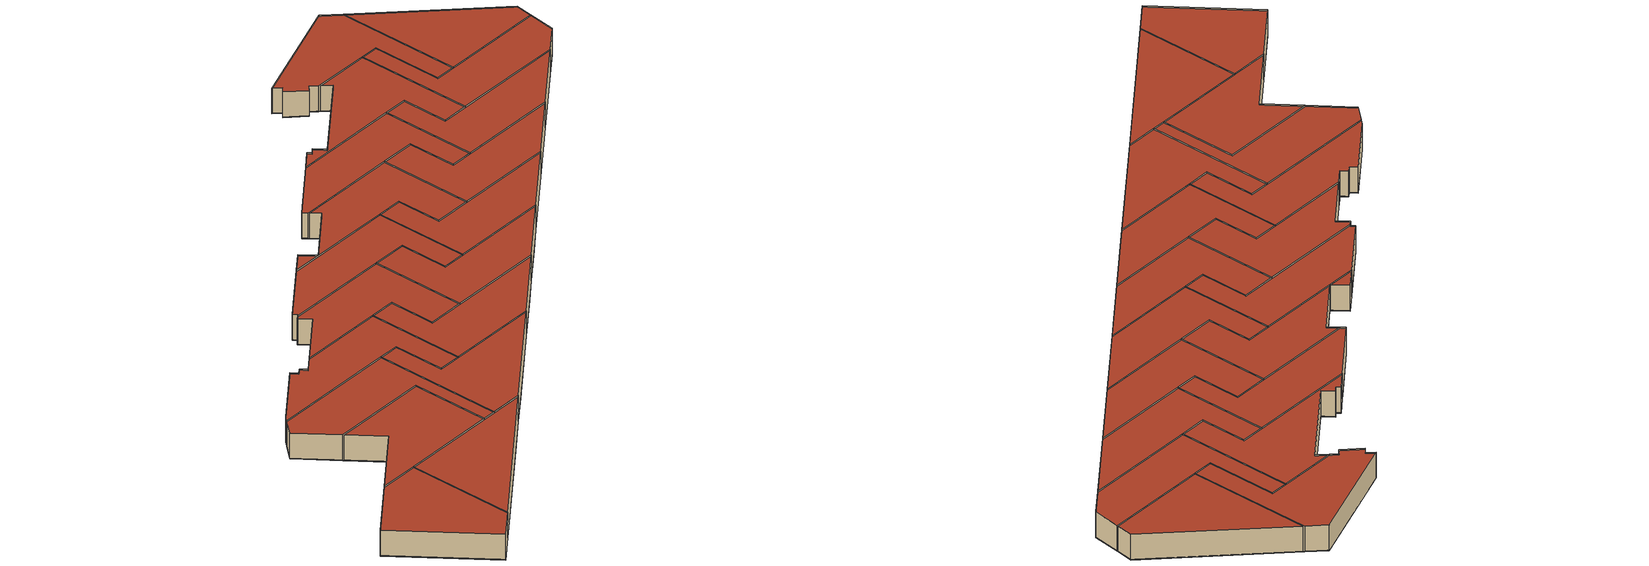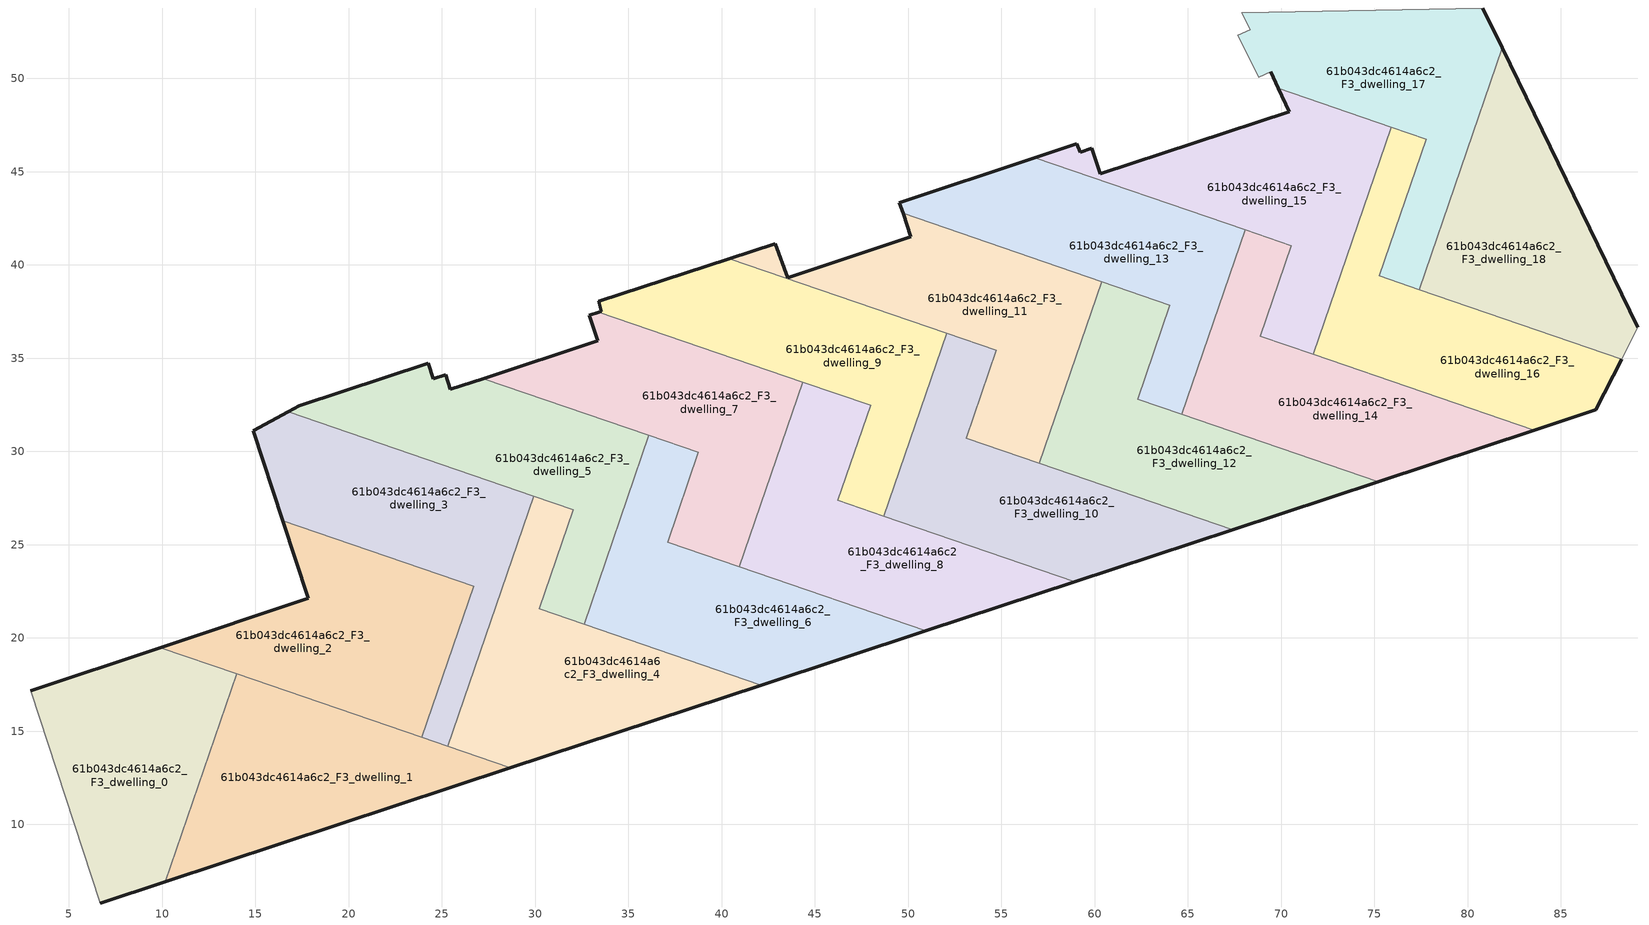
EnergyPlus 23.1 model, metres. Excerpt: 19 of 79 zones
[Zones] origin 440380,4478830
61b043dc4614a6c2_F3_dwelling_0
 floor to 61b043dc4614a6c2_F2_dwelling_0 (EU_floor_Construction): 10.18,6.94 12.1,12.54 9.82,19.46 2.96,17.17 6.68,5.79 z9
 floor to 61b043dc4614a6c2_F2_dwelling_1 (EU_floor_Construction): 13.18,15.7 14,18.08 9.91,19.49 9.82,19.46 11.27,15.06 z9
 floor to 61b043dc4614a6c2_F2_dwelling_2 (EU_floor_Construction): 12.1,12.54 13.18,15.7 11.27,15.06 z9
 wall outside (EU_wall_Construction): 10.17,6.94 6.68,5.79 / 2.96,17.17 9.91,19.49 z9:12
 wall to 61b043dc4614a6c2_F3_dwelling_1 (EU_wall_Construction): 14,18.08 10.17,6.94 z9:12
 wall adiabatic (EU_wall_Construction): 6.68,5.79 2.96,17.17 z9:12
 wall to 61b043dc4614a6c2_F3_dwelling_2 (EU_wall_Construction): 9.91,19.49 14,18.08 z9:12
 roof outside (EU_roof_Construction): 14,18.08 10.17,6.94 6.68,5.79 2.96,17.17 9.91,19.49 z12
61b043dc4614a6c2_F3_dwelling_1
 floor to 61b043dc4614a6c2_F2_dwelling_2 (EU_floor_Construction): 24.76,11.75 23.78,14.72 17.14,17 13.18,15.7 12.1,12.54 13.58,8.06 z9
 floor to 61b043dc4614a6c2_F2_dwelling_0 (EU_floor_Construction): 13.58,8.06 12.1,12.54 10.18,6.94 z9
 floor to 61b043dc4614a6c2_F2_dwelling_1 (EU_floor_Construction): 17.14,17 14,18.08 13.18,15.7 z9
 floor to 61b043dc4614a6c2_F2_dwelling_4 (EU_floor_Construction): 28.68,13.04 23.78,14.72 24.76,11.75 z9
 wall outside (EU_wall_Construction): 28.68,13.04 10.17,6.94 z9:12
 wall to 61b043dc4614a6c2_F3_dwelling_4 (EU_wall_Construction): 25.32,14.19 28.68,13.04 z9:12
 wall to 61b043dc4614a6c2_F3_dwelling_3 (EU_wall_Construction): 23.92,14.67 25.32,14.19 z9:12
 wall to 61b043dc4614a6c2_F3_dwelling_2 (EU_wall_Construction): 14,18.08 23.92,14.67 z9:12
 roof outside (EU_roof_Construction): 28.68,13.04 10.17,6.94 14,18.08 z12
61b043dc4614a6c2_F3_dwelling_10
 floor to 61b043dc4614a6c2_F2_dwelling_12 (EU_floor_Construction): 63.23,24.43 62.19,27.59 53.11,30.71 53.89,32.97 52.3,32.44 54.96,24.38 58.93,23.01 z9
 floor to 61b043dc4614a6c2_F2_dwelling_10 (EU_floor_Construction): 54.96,24.38 52.5,31.84 50.28,31.11 48.7,26.53 z9
 floor to 61b043dc4614a6c2_F2_dwelling_14 (EU_floor_Construction): 67.4,25.8 62.19,27.59 63.23,24.43 z9
 floor to 61b043dc4614a6c2_F2_dwelling_11 (EU_floor_Construction): 53.89,32.97 54.73,35.41 52.07,36.33 51.53,34.78 52.3,32.44 z9
 floor to 61b043dc4614a6c2_F2_dwelling_9 (EU_floor_Construction): 52.5,31.84 51.53,34.78 50.28,31.11 z9
 wall outside (EU_wall_Construction): 67.4,25.8 58.93,23.01 z9:12
 wall to 61b043dc4614a6c2_F3_dwelling_9 (EU_wall_Construction): 48.7,26.53 52.07,36.33 z9:12
 wall to 61b043dc4614a6c2_F3_dwelling_11 (EU_wall_Construction): 52.07,36.33 54.73,35.41 53.11,30.71 57.04,29.36 z9:12
 wall to 61b043dc4614a6c2_F3_dwelling_8 (EU_wall_Construction): 58.93,23.01 48.7,26.53 z9:12
 wall to 61b043dc4614a6c2_F3_dwelling_12 (EU_wall_Construction): 57.04,29.36 67.4,25.8 z9:12
 roof outside (EU_roof_Construction): 67.4,25.8 58.93,23.01 48.7,26.53 52.07,36.33 54.73,35.41 53.11,30.71 z12
61b043dc4614a6c2_F3_dwelling_11
 floor to 61b043dc4614a6c2_F2_dwelling_11 (EU_floor_Construction): 58.83,34.6 59.37,36.15 58.14,39.88 49.73,42.77 50.14,41.51 49.4,41.26 50.89,36.73 54.73,35.41 53.89,32.97 z9
 floor to 61b043dc4614a6c2_F2_dwelling_13 (EU_floor_Construction): 59.37,36.15 60.38,39.11 58.14,39.88 z9
 floor to 61b043dc4614a6c2_F2_dwelling_12 (EU_floor_Construction): 57.04,29.36 58.83,34.6 53.89,32.97 53.11,30.71 z9
 floor to 61b043dc4614a6c2_F2_dwelling_9 (EU_floor_Construction): 50.89,36.73 49.4,41.26 43.54,39.31 42.89,41.14 40.86,40.48 40.98,40.14 z9
 floor to 61b043dc4614a6c2_F2_dwelling_7 (EU_floor_Construction): 40.98,40.14 40.86,40.48 40.41,40.33 z9
 wall outside (EU_wall_Construction): 40.41,40.33 42.89,41.14 43.54,39.31 50.14,41.51 49.73,42.77 z9:12
 wall to 61b043dc4614a6c2_F3_dwelling_12 (EU_wall_Construction): 60.38,39.11 57.04,29.36 z9:12
 wall to 61b043dc4614a6c2_F3_dwelling_13 (EU_wall_Construction): 49.73,42.77 60.38,39.11 z9:12
 wall to 61b043dc4614a6c2_F3_dwelling_9 (EU_wall_Construction): 52.07,36.33 40.41,40.33 z9:12
 roof outside (EU_roof_Construction): 60.38,39.11 57.04,29.36 53.11,30.71 54.73,35.41 40.41,40.33 42.89,41.14 43.54,39.31 50.14,41.51 49.73,42.77 z12
61b043dc4614a6c2_F3_dwelling_12
 floor to 61b043dc4614a6c2_F2_dwelling_14 (EU_floor_Construction): 71.03,27 69.99,30.17 62.31,32.81 63.26,35.58 59.92,34.48 62.19,27.59 67.4,25.8 z9
 floor to 61b043dc4614a6c2_F2_dwelling_16 (EU_floor_Construction): 75.21,28.38 69.99,30.17 71.03,27 z9
 floor to 61b043dc4614a6c2_F2_dwelling_13 (EU_floor_Construction): 63.26,35.58 64.04,37.85 60.38,39.11 59.37,36.15 59.92,34.48 z9
 floor adiabatic (EU_floor_Construction): 62.19,27.59 59.37,36.15 57.04,29.36 z9
 wall outside (EU_wall_Construction): 75.21,28.38 67.4,25.8 z9:12
 wall to 61b043dc4614a6c2_F3_dwelling_13 (EU_wall_Construction): 60.38,39.11 64.04,37.85 62.31,32.81 64.69,31.99 z9:12
 wall to 61b043dc4614a6c2_F3_dwelling_14 (EU_wall_Construction): 64.69,31.99 75.21,28.38 z9:12
 roof outside (EU_roof_Construction): 75.21,28.38 67.4,25.8 57.04,29.36 60.38,39.11 64.04,37.85 62.31,32.81 z12
61b043dc4614a6c2_F3_dwelling_13
 floor to 61b043dc4614a6c2_F2_dwelling_13 (EU_floor_Construction): 66.26,36.56 67.08,38.98 65.88,42.63 56.79,45.75 56.26,45.58 58.14,39.88 64.04,37.85 63.26,35.58 z9
 floor to 61b043dc4614a6c2_F2_dwelling_11 (EU_floor_Construction): 58.14,39.88 56.26,45.58 49.54,43.34 49.73,42.77 z9
 floor adiabatic (EU_floor_Construction): 67.08,38.98 68.08,41.88 65.88,42.63 z9
 floor to 61b043dc4614a6c2_F2_dwelling_14 (EU_floor_Construction): 64.69,31.99 66.26,36.56 63.26,35.58 62.31,32.81 z9
 wall outside (EU_wall_Construction): 49.73,42.77 49.54,43.34 56.79,45.75 z9:12
 wall to 61b043dc4614a6c2_F3_dwelling_14 (EU_wall_Construction): 68.08,41.88 64.69,31.99 z9:12
 wall to 61b043dc4614a6c2_F3_dwelling_15 (EU_wall_Construction): 56.79,45.75 68.08,41.88 z9:12
 roof outside (EU_roof_Construction): 68.08,41.88 64.69,31.99 62.31,32.81 64.04,37.85 49.73,42.77 49.54,43.34 56.79,45.75 z12
61b043dc4614a6c2_F3_dwelling_14
 floor to 61b043dc4614a6c2_F2_dwelling_16 (EU_floor_Construction): 78.52,29.47 77.25,33.32 68.89,36.19 69.55,38.12 67.58,37.47 69.99,30.17 75.21,28.38 z9
 floor to 61b043dc4614a6c2_F2_dwelling_14 (EU_floor_Construction): 69.99,30.17 67.72,37.05 66.26,36.56 64.69,31.99 z9
 floor to 61b043dc4614a6c2_F2_dwelling_19 (EU_floor_Construction): 83.58,31.14 77.25,33.32 78.52,29.47 z9
 floor to 61b043dc4614a6c2_F2_dwelling_13 (EU_floor_Construction): 67.72,37.05 67.08,38.98 66.26,36.56 z9
 floor to 61b043dc4614a6c2_F2_dwelling_15 (EU_floor_Construction): 69.55,38.12 70.55,41.03 68.08,41.88 67.08,38.98 67.58,37.47 z9
 wall outside (EU_wall_Construction): 83.58,31.14 75.21,28.38 z9:12
 wall to 61b043dc4614a6c2_F3_dwelling_15 (EU_wall_Construction): 68.08,41.88 70.55,41.03 68.89,36.19 71.73,35.21 z9:12
 wall to 61b043dc4614a6c2_F3_dwelling_16 (EU_wall_Construction): 71.73,35.21 83.58,31.14 z9:12
 roof outside (EU_roof_Construction): 83.58,31.14 75.21,28.38 64.69,31.99 68.08,41.88 70.55,41.03 68.89,36.19 z12
61b043dc4614a6c2_F3_dwelling_15
 floor to 61b043dc4614a6c2_F2_dwelling_15 (EU_floor_Construction): 73.13,39.3 74.22,42.49 72.18,48.67 69.85,49.47 70.44,48.22 64.66,46.32 65.88,42.63 70.55,41.03 69.55,38.12 z9
 floor to 61b043dc4614a6c2_F2_dwelling_13 (EU_floor_Construction): 65.88,42.63 64.66,46.32 60.31,44.89 59.86,46.26 59.22,46.03 59.04,46.5 56.79,45.75 z9
 floor to 61b043dc4614a6c2_F2_dwelling_17 (EU_floor_Construction): 74.22,42.49 75.91,47.39 72.18,48.67 z9
 floor to 61b043dc4614a6c2_F2_dwelling_16 (EU_floor_Construction): 71.73,35.21 73.13,39.3 69.55,38.12 68.89,36.19 z9
 wall outside (EU_wall_Construction): 56.79,45.75 59.04,46.5 59.22,46.03 59.86,46.26 60.31,44.89 70.44,48.22 69.85,49.47 z9:12
 wall to 61b043dc4614a6c2_F3_dwelling_16 (EU_wall_Construction): 75.91,47.39 71.73,35.21 z9:12
 wall to 61b043dc4614a6c2_F3_dwelling_17 (EU_wall_Construction): 69.85,49.47 75.91,47.39 z9:12
 roof outside (EU_roof_Construction): 75.91,47.39 71.73,35.21 68.89,36.19 70.55,41.03 56.79,45.75 59.04,46.5 59.22,46.03 59.86,46.26 60.31,44.89 70.44,48.22 69.85,49.47 z12
61b043dc4614a6c2_F3_dwelling_16
 floor to 61b043dc4614a6c2_F2_dwelling_19 (EU_floor_Construction): 86.88,32.22 88.26,34.95 79.68,37.89 76.12,36.72 77.25,33.32 83.58,31.14 z9
 floor to 61b043dc4614a6c2_F2_dwelling_17 (EU_floor_Construction): 75.95,41.41 77.78,46.75 75.91,47.39 74.22,42.49 74.71,41 z9
 floor to 61b043dc4614a6c2_F2_dwelling_18 (EU_floor_Construction): 79.68,37.89 75.26,39.41 75.95,41.41 74.71,41 76.12,36.72 z9
 floor to 61b043dc4614a6c2_F2_dwelling_16 (EU_floor_Construction): 77.25,33.32 75.06,39.93 73.13,39.3 71.73,35.21 z9
 floor to 61b043dc4614a6c2_F2_dwelling_15 (EU_floor_Construction): 75.06,39.93 74.22,42.49 73.13,39.3 z9
 wall outside (EU_wall_Construction): 88.26,34.95 86.88,32.22 83.58,31.14 z9:12
 wall to 61b043dc4614a6c2_F3_dwelling_17 (EU_wall_Construction): 75.91,47.39 77.78,46.75 75.26,39.41 77.4,38.67 z9:12
 wall to 61b043dc4614a6c2_F3_dwelling_18 (EU_wall_Construction): 77.4,38.67 88.26,34.95 z9:12
 roof outside (EU_roof_Construction): 77.78,46.75 75.26,39.41 88.26,34.95 86.88,32.22 83.58,31.14 71.73,35.21 75.91,47.39 z12
61b043dc4614a6c2_F3_dwelling_17
 floor to 61b043dc4614a6c2_F2_dwelling_17 (EU_floor_Construction): 78.65,42.3 80.26,47 78.05,53.72 70.57,53.58 72.18,48.67 77.78,46.75 75.95,41.41 z9
 floor to 61b043dc4614a6c2_F2_dwelling_18 (EU_floor_Construction): 77.4,38.67 78.65,42.3 75.95,41.41 75.26,39.41 z9; 80.26,47 81.86,51.64 80.82,53.78 78.05,53.72 z9
 floor to 61b043dc4614a6c2_F2_dwelling_15 (EU_floor_Construction): 72.18,48.67 70.57,53.58 67.9,53.53 68.34,52.61 67.69,52.31 68.81,50.06 69.44,50.37 69.85,49.47 z9
 wall outside (EU_wall_Construction): 69.85,49.47 69.44,50.37 / 80.82,53.78 81.86,51.64 z9:12
 wall adiabatic (EU_wall_Construction): 69.44,50.37 68.81,50.06 67.69,52.31 68.34,52.61 67.9,53.53 80.82,53.78 z9:12
 wall to 61b043dc4614a6c2_F3_dwelling_18 (EU_wall_Construction): 81.86,51.64 77.4,38.67 z9:12
 roof outside (EU_roof_Construction): 80.82,53.78 81.86,51.64 77.4,38.67 75.26,39.41 77.78,46.75 69.85,49.47 69.44,50.37 68.81,50.06 67.69,52.31 68.34,52.61 67.9,53.53 z12
61b043dc4614a6c2_F3_dwelling_18
 floor to 61b043dc4614a6c2_F2_dwelling_18 (EU_floor_Construction): 87.31,40.41 81.86,51.64 80.26,47 81.51,43.24 78.65,42.3 77.4,38.67 79.68,37.89 z9
 floor to 61b043dc4614a6c2_F2_dwelling_19 (EU_floor_Construction): 88.26,34.95 89.13,36.67 87.31,40.41 79.68,37.89 z9
 floor to 61b043dc4614a6c2_F2_dwelling_17 (EU_floor_Construction): 81.51,43.24 80.26,47 78.65,42.3 z9
 wall outside (EU_wall_Construction): 81.86,51.64 89.13,36.67 z9:12
 wall adiabatic (EU_wall_Construction): 89.13,36.67 88.26,34.95 z9:12
 roof outside (EU_roof_Construction): 81.86,51.64 89.13,36.67 88.26,34.95 77.4,38.67 z12
61b043dc4614a6c2_F3_dwelling_2
 floor to 61b043dc4614a6c2_F2_dwelling_1 (EU_floor_Construction): 22.45,18.75 20.41,24.94 16.49,26.28 17.85,22.13 9.91,19.49 17.14,17 z9
 floor to 61b043dc4614a6c2_F2_dwelling_4 (EU_floor_Construction): 23.92,14.67 26.71,22.78 25.1,23.33 21.35,22.09 23.78,14.72 z9
 floor to 61b043dc4614a6c2_F2_dwelling_3 (EU_floor_Construction): 25.1,23.33 20.41,24.94 21.35,22.09 z9
 floor to 61b043dc4614a6c2_F2_dwelling_2 (EU_floor_Construction): 23.78,14.72 22.45,18.75 17.14,17 z9
 wall outside (EU_wall_Construction): 9.91,19.49 17.85,22.13 16.49,26.28 z9:12
 wall to 61b043dc4614a6c2_F3_dwelling_3 (EU_wall_Construction): 16.49,26.28 26.71,22.78 23.92,14.67 z9:12
 roof outside (EU_roof_Construction): 26.71,22.78 23.92,14.67 9.91,19.49 17.85,22.13 16.49,26.28 z12
61b043dc4614a6c2_F3_dwelling_3
 floor to 61b043dc4614a6c2_F2_dwelling_3 (EU_floor_Construction): 28.88,24.57 28.9,24.64 27.67,28.38 18.2,31.63 20.41,24.94 25.1,23.33 z9
 floor to 61b043dc4614a6c2_F2_dwelling_1 (EU_floor_Construction): 20.41,24.94 18.2,31.63 16.76,32.13 14.9,31.11 16.49,26.28 z9
 floor to 61b043dc4614a6c2_F2_dwelling_4 (EU_floor_Construction): 25.32,14.19 28.88,24.57 25.1,23.33 26.71,22.78 23.92,14.67 z9
 floor to 61b043dc4614a6c2_F2_dwelling_5 (EU_floor_Construction): 28.9,24.64 29.92,27.6 27.67,28.38 z9
 wall outside (EU_wall_Construction): 16.49,26.28 14.9,31.11 16.76,32.13 z9:12
 wall to 61b043dc4614a6c2_F3_dwelling_4 (EU_wall_Construction): 29.92,27.6 25.32,14.19 z9:12
 wall to 61b043dc4614a6c2_F3_dwelling_5 (EU_wall_Construction): 16.76,32.13 29.92,27.6 z9:12
 roof outside (EU_roof_Construction): 29.92,27.6 25.32,14.19 23.92,14.67 26.71,22.78 16.49,26.28 14.9,31.11 16.76,32.13 z12
61b043dc4614a6c2_F3_dwelling_4
 floor to 61b043dc4614a6c2_F2_dwelling_4 (EU_floor_Construction): 32.33,14.24 28.92,24.59 28.88,24.57 25.32,14.19 28.68,13.04 z9
 floor to 61b043dc4614a6c2_F2_dwelling_6 (EU_floor_Construction): 40.42,16.91 39.99,18.21 30.22,21.57 31.28,24.64 29.14,23.93 32.33,14.24 z9
 floor to 61b043dc4614a6c2_F2_dwelling_5 (EU_floor_Construction): 31.28,24.64 32.05,26.87 29.92,27.6 28.9,24.64 29.14,23.93 z9
 floor to 61b043dc4614a6c2_F2_dwelling_8 (EU_floor_Construction): 42.14,17.47 39.99,18.21 40.42,16.91 z9
 wall outside (EU_wall_Construction): 42.14,17.47 28.68,13.04 z9:12
 wall to 61b043dc4614a6c2_F3_dwelling_5 (EU_wall_Construction): 29.92,27.6 32.05,26.87 30.22,21.57 32.63,20.74 z9:12
 wall to 61b043dc4614a6c2_F3_dwelling_6 (EU_wall_Construction): 32.63,20.74 42.14,17.47 z9:12
 roof outside (EU_roof_Construction): 32.05,26.87 30.22,21.57 42.14,17.47 28.68,13.04 25.32,14.19 29.92,27.6 z12
61b043dc4614a6c2_F3_dwelling_5
 floor to 61b043dc4614a6c2_F2_dwelling_5 (EU_floor_Construction): 34.31,25.64 35.96,30.44 35.78,30.96 27.22,33.9 25.98,33.5 27.67,28.38 32.05,26.87 31.28,24.64 z9
 floor to 61b043dc4614a6c2_F2_dwelling_3 (EU_floor_Construction): 27.67,28.38 25.98,33.5 25.46,33.32 25.21,34.11 24.55,33.91 24.28,34.72 17.88,32.62 18.2,31.63 z9
 floor to 61b043dc4614a6c2_F2_dwelling_7 (EU_floor_Construction): 35.96,30.44 36.1,30.85 35.78,30.96 z9
 floor to 61b043dc4614a6c2_F2_dwelling_6 (EU_floor_Construction): 32.63,20.74 34.31,25.64 31.28,24.64 30.22,21.57 z9
 floor to 61b043dc4614a6c2_F2_dwelling_1 (EU_floor_Construction): 18.2,31.63 17.88,32.62 17.36,32.46 16.76,32.13 z9
 wall outside (EU_wall_Construction): 16.76,32.13 17.36,32.46 24.28,34.72 24.55,33.91 25.21,34.11 25.46,33.32 27.22,33.91 z9:12
 wall to 61b043dc4614a6c2_F3_dwelling_6 (EU_wall_Construction): 36.1,30.85 32.63,20.74 z9:12
 wall to 61b043dc4614a6c2_F3_dwelling_7 (EU_wall_Construction): 27.22,33.91 36.1,30.85 z9:12
 roof outside (EU_roof_Construction): 36.1,30.85 32.63,20.74 30.22,21.57 32.05,26.87 16.76,32.13 17.36,32.46 24.28,34.72 24.55,33.91 25.21,34.11 25.46,33.32 27.22,33.91 z12
61b043dc4614a6c2_F3_dwelling_6
 floor to 61b043dc4614a6c2_F2_dwelling_6 (EU_floor_Construction): 39.99,18.21 37.78,24.91 37.1,25.14 37.41,26.03 37.22,26.6 34.31,25.64 32.63,20.74 z9
 floor to 61b043dc4614a6c2_F2_dwelling_8 (EU_floor_Construction): 47.83,19.35 47.05,21.72 37.78,24.91 39.99,18.21 42.14,17.47 z9; 37.41,26.03 38.03,27.84 36.93,27.48 z9
 floor to 61b043dc4614a6c2_F2_dwelling_5 (EU_floor_Construction): 37.22,26.6 35.96,30.44 34.31,25.64 z9
 floor to 61b043dc4614a6c2_F2_dwelling_10 (EU_floor_Construction): 50.95,20.38 47.05,21.72 47.83,19.35 z9
 floor to 61b043dc4614a6c2_F2_dwelling_7 (EU_floor_Construction): 38.03,27.84 38.75,29.94 36.1,30.85 35.96,30.44 36.93,27.48 z9
 wall outside (EU_wall_Construction): 50.95,20.38 42.14,17.47 z9:12
 wall to 61b043dc4614a6c2_F3_dwelling_7 (EU_wall_Construction): 36.1,30.85 38.75,29.94 37.1,25.14 40.96,23.81 z9:12
 wall to 61b043dc4614a6c2_F3_dwelling_8 (EU_wall_Construction): 40.96,23.81 50.95,20.38 z9:12
 roof outside (EU_roof_Construction): 50.95,20.38 42.14,17.47 32.63,20.74 36.1,30.85 38.75,29.94 37.1,25.14 z12
61b043dc4614a6c2_F3_dwelling_7
 floor to 61b043dc4614a6c2_F2_dwelling_7 (EU_floor_Construction): 42.89,29.44 43.71,31.84 42.93,34.2 33.66,37.39 35.78,30.96 38.75,29.94 38.03,27.84 z9
 floor to 61b043dc4614a6c2_F2_dwelling_5 (EU_floor_Construction): 35.78,30.96 33.66,37.39 33.41,37.47 32.91,37.3 33.37,35.94 27.22,33.9 z9
 floor to 61b043dc4614a6c2_F2_dwelling_8 (EU_floor_Construction): 40.96,23.81 42.89,29.44 38.03,27.84 37.41,26.03 37.78,24.91 z9
 floor to 61b043dc4614a6c2_F2_dwelling_9 (EU_floor_Construction): 43.71,31.84 44.36,33.71 42.93,34.2 z9
 floor to 61b043dc4614a6c2_F2_dwelling_6 (EU_floor_Construction): 37.78,24.91 37.41,26.03 37.1,25.14 z9
 wall outside (EU_wall_Construction): 27.22,33.91 33.37,35.94 32.91,37.3 33.41,37.47 z9:12
 wall to 61b043dc4614a6c2_F3_dwelling_8 (EU_wall_Construction): 44.36,33.71 40.96,23.81 z9:12
 wall to 61b043dc4614a6c2_F3_dwelling_9 (EU_wall_Construction): 33.41,37.47 44.36,33.71 z9:12
 roof outside (EU_roof_Construction): 44.36,33.71 40.96,23.81 37.1,25.14 38.75,29.94 27.22,33.91 33.37,35.94 32.91,37.3 33.41,37.47 z12
61b043dc4614a6c2_F3_dwelling_8
 floor to 61b043dc4614a6c2_F2_dwelling_10 (EU_floor_Construction): 55.76,21.97 54.96,24.38 46.24,27.37 47.18,30.09 44.57,29.23 47.05,21.72 50.95,20.38 z9
 floor to 61b043dc4614a6c2_F2_dwelling_12 (EU_floor_Construction): 58.93,23.01 54.96,24.38 55.76,21.97 z9
 floor to 61b043dc4614a6c2_F2_dwelling_9 (EU_floor_Construction): 47.18,30.09 47.99,32.47 44.36,33.71 43.71,31.84 44.57,29.23 z9
 floor to 61b043dc4614a6c2_F2_dwelling_8 (EU_floor_Construction): 47.05,21.72 44.34,29.92 42.89,29.44 40.96,23.81 z9
 floor to 61b043dc4614a6c2_F2_dwelling_7 (EU_floor_Construction): 44.34,29.92 43.71,31.84 42.89,29.44 z9
 wall outside (EU_wall_Construction): 58.93,23.01 50.95,20.38 z9:12
 wall to 61b043dc4614a6c2_F3_dwelling_9 (EU_wall_Construction): 44.36,33.71 47.99,32.47 46.24,27.37 48.7,26.53 z9:12
 roof outside (EU_roof_Construction): 58.93,23.01 50.95,20.38 40.96,23.81 44.36,33.71 47.99,32.47 46.24,27.37 z12
61b043dc4614a6c2_F3_dwelling_9
 floor to 61b043dc4614a6c2_F2_dwelling_9 (EU_floor_Construction): 50.28,31.11 51.53,34.78 50.89,36.73 40.98,40.14 42.93,34.2 47.99,32.47 47.18,30.09 z9
 floor to 61b043dc4614a6c2_F2_dwelling_11 (EU_floor_Construction): 51.53,34.78 52.07,36.33 50.89,36.73 z9
 floor to 61b043dc4614a6c2_F2_dwelling_7 (EU_floor_Construction): 42.93,34.2 40.98,40.14 40.41,40.33 33.45,38.05 33.66,37.39 z9
 floor to 61b043dc4614a6c2_F2_dwelling_10 (EU_floor_Construction): 48.7,26.53 50.28,31.11 47.18,30.09 46.24,27.37 z9
 floor to 61b043dc4614a6c2_F2_dwelling_5 (EU_floor_Construction): 33.66,37.39 33.45,38.05 33.43,38.04 33.55,37.52 33.41,37.47 z9
 wall outside (EU_wall_Construction): 33.41,37.47 33.55,37.52 33.43,38.04 40.41,40.33 z9:12
 roof outside (EU_roof_Construction): 52.07,36.33 48.7,26.53 46.24,27.37 47.99,32.47 33.41,37.47 33.55,37.52 33.43,38.04 40.41,40.33 z12
[Building]
EU S2 Campaign: North Axis=0; Terrain=City; Solar Distribution=FullExterior
[Site:Location]
Madrid: Latitude=40.5; Longitude=-3.5; Time Zone=1; Elevation=609
[SizingPeriod:WeatherFileDays]
AnnualSizingPeriod: Begin Month=1; Begin Day of Month=1; End Month=12; End Day of Month=31; Day of Week for Start Day=Monday; Use Weather File Daylight Saving Period=No; Use Weather File Rain and Snow Indicators=No
[MATERIAL]
EU_InternalMass_Material: Roughness=MediumRough; Thickness=0.1; Conductivity=1; Density=1800; Specific Heat=900; Thermal Absorptance=0.9; Solar Absorptance=0.7; Visible Absorptance=0.7
[MATERIAL:NOMASS] Roughness=MediumRough; Thermal Absorptance=0.9; Solar Absorptance=0.7; Visible Absorptance=0.7
Name | Thermal Resistance
EU_wall_NoMass | 1.60022
EU_roof_NoMass | 1.57597
EU_floor_NoMass | 0.470652
[CONSTRUCTION]
EU_wall_Construction: EU_wall_NoMass
EU_roof_Construction: EU_roof_NoMass
EU_floor_Construction: EU_floor_NoMass
EU_InternalMass_Construction: EU_InternalMass_Material
[ZONE] Type=1; Multiplier=1; Ceiling Height=autocalculate; Floor Area=autocalculate; Part of Total Floor Area=Yes
Name | Volume
61b043dc4614a6c2_F3_dwelling_0; 61b043dc4614a6c2_F3_dwelling_4 | 274.267
61b043dc4614a6c2_F3_dwelling_1 | 274.221
61b043dc4614a6c2_F3_dwelling_10 | 274.251
61b043dc4614a6c2_F3_dwelling_11 | 274.241
61b043dc4614a6c2_F3_dwelling_12 | 274.232
61b043dc4614a6c2_F3_dwelling_13 | 274.268
61b043dc4614a6c2_F3_dwelling_14 | 274.243
61b043dc4614a6c2_F3_dwelling_15 | 274.257
61b043dc4614a6c2_F3_dwelling_16 | 274.23
61b043dc4614a6c2_F3_dwelling_17 | 274.254
61b043dc4614a6c2_F3_dwelling_18 | 274.238
61b043dc4614a6c2_F3_dwelling_2; 61b043dc4614a6c2_F3_dwelling_6 | 274.274
61b043dc4614a6c2_F3_dwelling_3 | 274.284
61b043dc4614a6c2_F3_dwelling_5 | 274.213
61b043dc4614a6c2_F3_dwelling_7 | 274.264
61b043dc4614a6c2_F3_dwelling_8 | 274.252
61b043dc4614a6c2_F3_dwelling_9 | 274.227
[INTERNALMASS] Construction=EU_InternalMass_Construction
Name | Zone or ZoneList | Surface Area
61b043dc4614a6c2_F3_dwelling_0_EU_InternalMass | 61b043dc4614a6c2_F3_dwelling_0 | 91.423
61b043dc4614a6c2_F3_dwelling_1_EU_InternalMass | 61b043dc4614a6c2_F3_dwelling_1 | 91.4099
61b043dc4614a6c2_F3_dwelling_2_EU_InternalMass | 61b043dc4614a6c2_F3_dwelling_2 | 91.4247
61b043dc4614a6c2_F3_dwelling_3_EU_InternalMass | 61b043dc4614a6c2_F3_dwelling_3 | 91.4275
61b043dc4614a6c2_F3_dwelling_4_EU_InternalMass | 61b043dc4614a6c2_F3_dwelling_4 | 91.4193
61b043dc4614a6c2_F3_dwelling_5_EU_InternalMass | 61b043dc4614a6c2_F3_dwelling_5 | 91.4057
61b043dc4614a6c2_F3_dwelling_6_EU_InternalMass | 61b043dc4614a6c2_F3_dwelling_6 | 91.422
61b043dc4614a6c2_F3_dwelling_7_EU_InternalMass | 61b043dc4614a6c2_F3_dwelling_7 | 91.4231
61b043dc4614a6c2_F3_dwelling_8_EU_InternalMass | 61b043dc4614a6c2_F3_dwelling_8 | 91.4165
61b043dc4614a6c2_F3_dwelling_9_EU_InternalMass | 61b043dc4614a6c2_F3_dwelling_9 | 91.4079
61b043dc4614a6c2_F3_dwelling_10_EU_InternalMass | 61b043dc4614a6c2_F3_dwelling_10 | 91.4184
61b043dc4614a6c2_F3_dwelling_11_EU_InternalMass | 61b043dc4614a6c2_F3_dwelling_11 | 91.4146
61b043dc4614a6c2_F3_dwelling_12_EU_InternalMass | 61b043dc4614a6c2_F3_dwelling_12 | 91.4126
61b043dc4614a6c2_F3_dwelling_13_EU_InternalMass | 61b043dc4614a6c2_F3_dwelling_13 | 91.4209
61b043dc4614a6c2_F3_dwelling_14_EU_InternalMass | 61b043dc4614a6c2_F3_dwelling_14 | 91.4128
61b043dc4614a6c2_F3_dwelling_15_EU_InternalMass | 61b043dc4614a6c2_F3_dwelling_15 | 91.4213
61b043dc4614a6c2_F3_dwelling_16_EU_InternalMass | 61b043dc4614a6c2_F3_dwelling_16 | 91.4098
61b043dc4614a6c2_F3_dwelling_17_EU_InternalMass | 61b043dc4614a6c2_F3_dwelling_17 | 91.418
61b043dc4614a6c2_F3_dwelling_18_EU_InternalMass | 61b043dc4614a6c2_F3_dwelling_18 | 91.4115
[OTHEREQUIPMENT] Fuel Type=Electricity; Design Level Calculation Method=Watts/Area; Power per Zone Floor Area=1; Fraction Latent=0; Fraction Radiant=0; Fraction Lost=0; Carbon Dioxide Generation Rate=0; EndUse Subcategory=EU_Step8_InternalGains
Name | Zone or ZoneList or Space or SpaceList | Schedule
EU_Step8_InternalGain_61b043dc4614a6c2_F3_dwelling_0_f000 | 61b043dc4614a6c2_F3_dwelling_0 | EU_Step8_GainSchedule_61b043dc4614a6c2_F3_dwelling_0_f000
EU_Step8_InternalGain_61b043dc4614a6c2_F3_dwelling_1_f000 | 61b043dc4614a6c2_F3_dwelling_1 | EU_Step8_GainSchedule_61b043dc4614a6c2_F3_dwelling_1_f000
EU_Step8_InternalGain_61b043dc4614a6c2_F3_dwelling_2_f000 | 61b043dc4614a6c2_F3_dwelling_2 | EU_Step8_GainSchedule_61b043dc4614a6c2_F3_dwelling_2_f000
EU_Step8_InternalGain_61b043dc4614a6c2_F3_dwelling_3_f000 | 61b043dc4614a6c2_F3_dwelling_3 | EU_Step8_GainSchedule_61b043dc4614a6c2_F3_dwelling_3_f000
EU_Step8_InternalGain_61b043dc4614a6c2_F3_dwelling_4_f000 | 61b043dc4614a6c2_F3_dwelling_4 | EU_Step8_GainSchedule_61b043dc4614a6c2_F3_dwelling_4_f000
EU_Step8_InternalGain_61b043dc4614a6c2_F3_dwelling_5_f000 | 61b043dc4614a6c2_F3_dwelling_5 | EU_Step8_GainSchedule_61b043dc4614a6c2_F3_dwelling_5_f000
EU_Step8_InternalGain_61b043dc4614a6c2_F3_dwelling_6_f000 | 61b043dc4614a6c2_F3_dwelling_6 | EU_Step8_GainSchedule_61b043dc4614a6c2_F3_dwelling_6_f000
EU_Step8_InternalGain_61b043dc4614a6c2_F3_dwelling_7_f000 | 61b043dc4614a6c2_F3_dwelling_7 | EU_Step8_GainSchedule_61b043dc4614a6c2_F3_dwelling_7_f000
EU_Step8_InternalGain_61b043dc4614a6c2_F3_dwelling_8_f000 | 61b043dc4614a6c2_F3_dwelling_8 | EU_Step8_GainSchedule_61b043dc4614a6c2_F3_dwelling_8_f000
EU_Step8_InternalGain_61b043dc4614a6c2_F3_dwelling_9_f000 | 61b043dc4614a6c2_F3_dwelling_9 | EU_Step8_GainSchedule_61b043dc4614a6c2_F3_dwelling_9_f000
EU_Step8_InternalGain_61b043dc4614a6c2_F3_dwelling_10_f000 | 61b043dc4614a6c2_F3_dwelling_10 | EU_Step8_GainSchedule_61b043dc4614a6c2_F3_dwelling_10_f000
EU_Step8_InternalGain_61b043dc4614a6c2_F3_dwelling_11_f000 | 61b043dc4614a6c2_F3_dwelling_11 | EU_Step8_GainSchedule_61b043dc4614a6c2_F3_dwelling_11_f000
EU_Step8_InternalGain_61b043dc4614a6c2_F3_dwelling_12_f000 | 61b043dc4614a6c2_F3_dwelling_12 | EU_Step8_GainSchedule_61b043dc4614a6c2_F3_dwelling_12_f000
EU_Step8_InternalGain_61b043dc4614a6c2_F3_dwelling_13_f000 | 61b043dc4614a6c2_F3_dwelling_13 | EU_Step8_GainSchedule_61b043dc4614a6c2_F3_dwelling_13_f000
EU_Step8_InternalGain_61b043dc4614a6c2_F3_dwelling_14_f000 | 61b043dc4614a6c2_F3_dwelling_14 | EU_Step8_GainSchedule_61b043dc4614a6c2_F3_dwelling_14_f000
EU_Step8_InternalGain_61b043dc4614a6c2_F3_dwelling_15_f000 | 61b043dc4614a6c2_F3_dwelling_15 | EU_Step8_GainSchedule_61b043dc4614a6c2_F3_dwelling_15_f000
EU_Step8_InternalGain_61b043dc4614a6c2_F3_dwelling_16_f000 | 61b043dc4614a6c2_F3_dwelling_16 | EU_Step8_GainSchedule_61b043dc4614a6c2_F3_dwelling_16_f000
EU_Step8_InternalGain_61b043dc4614a6c2_F3_dwelling_17_f000 | 61b043dc4614a6c2_F3_dwelling_17 | EU_Step8_GainSchedule_61b043dc4614a6c2_F3_dwelling_17_f000
EU_Step8_InternalGain_61b043dc4614a6c2_F3_dwelling_18_f000 | 61b043dc4614a6c2_F3_dwelling_18 | EU_Step8_GainSchedule_61b043dc4614a6c2_F3_dwelling_18_f000
[ZONEVENTILATION:DESIGNFLOWRATE] Schedule=EU_AlwaysOn; Design Flow Rate Calculation Method=AirChanges/Hour; Air Changes per Hour=0.480704; Ventilation Type=Natural; Fan Pressure Rise=0; Fan Total Efficiency=1; Constant Term Coefficient=1; Temperature Term Coefficient=0; Velocity Term Coefficient=0; Velocity Squared Term Coefficient=0; Minimum Indoor Temperature=-100; Maximum Indoor Temperature=100; Delta Temperature=-100; Minimum Outdoor Temperature=-100; Maximum Outdoor Temperature=100; Maximum Wind Speed=40
Name | Zone or ZoneList or Space or SpaceList
EU_ConstantAir_61b043dc4614a6c2_F3_dwelling_0 | 61b043dc4614a6c2_F3_dwelling_0
EU_ConstantAir_61b043dc4614a6c2_F3_dwelling_1 | 61b043dc4614a6c2_F3_dwelling_1
EU_ConstantAir_61b043dc4614a6c2_F3_dwelling_2 | 61b043dc4614a6c2_F3_dwelling_2
EU_ConstantAir_61b043dc4614a6c2_F3_dwelling_3 | 61b043dc4614a6c2_F3_dwelling_3
EU_ConstantAir_61b043dc4614a6c2_F3_dwelling_4 | 61b043dc4614a6c2_F3_dwelling_4
EU_ConstantAir_61b043dc4614a6c2_F3_dwelling_5 | 61b043dc4614a6c2_F3_dwelling_5
EU_ConstantAir_61b043dc4614a6c2_F3_dwelling_6 | 61b043dc4614a6c2_F3_dwelling_6
EU_ConstantAir_61b043dc4614a6c2_F3_dwelling_7 | 61b043dc4614a6c2_F3_dwelling_7
EU_ConstantAir_61b043dc4614a6c2_F3_dwelling_8 | 61b043dc4614a6c2_F3_dwelling_8
EU_ConstantAir_61b043dc4614a6c2_F3_dwelling_9 | 61b043dc4614a6c2_F3_dwelling_9
EU_ConstantAir_61b043dc4614a6c2_F3_dwelling_10 | 61b043dc4614a6c2_F3_dwelling_10
EU_ConstantAir_61b043dc4614a6c2_F3_dwelling_11 | 61b043dc4614a6c2_F3_dwelling_11
EU_ConstantAir_61b043dc4614a6c2_F3_dwelling_12 | 61b043dc4614a6c2_F3_dwelling_12
EU_ConstantAir_61b043dc4614a6c2_F3_dwelling_13 | 61b043dc4614a6c2_F3_dwelling_13
EU_ConstantAir_61b043dc4614a6c2_F3_dwelling_14 | 61b043dc4614a6c2_F3_dwelling_14
EU_ConstantAir_61b043dc4614a6c2_F3_dwelling_15 | 61b043dc4614a6c2_F3_dwelling_15
EU_ConstantAir_61b043dc4614a6c2_F3_dwelling_16 | 61b043dc4614a6c2_F3_dwelling_16
EU_ConstantAir_61b043dc4614a6c2_F3_dwelling_17 | 61b043dc4614a6c2_F3_dwelling_17
EU_ConstantAir_61b043dc4614a6c2_F3_dwelling_18 | 61b043dc4614a6c2_F3_dwelling_18
[HVACTEMPLATE:ZONE:IDEALLOADSAIRSYSTEM] System Availability Schedule=EU_AlwaysOn; Maximum Heating Supply Air Temperature=50; Minimum Cooling Supply Air Temperature=13; Maximum Heating Supply Air Humidity Ratio=0.0156; Minimum Cooling Supply Air Humidity Ratio=0.0077; Heating Limit=NoLimit; Cooling Limit=NoLimit; Heating Availability Schedule=EU_AlwaysOn; Cooling Availability Schedule=EU_CoolingOff; Dehumidification Control Type=ConstantSensibleHeatRatio; Cooling Sensible Heat Ratio=0.7; Dehumidification Setpoint=60; Humidification Control Type=None; Humidification Setpoint=30; Outdoor Air Method=None; Outdoor Air Flow Rate per Person=0.00944; Outdoor Air Flow Rate per Zone Floor Area=0; Outdoor Air Flow Rate per Zone=0; Demand Controlled Ventilation Type=None; Outdoor Air Economizer Type=NoEconomizer; Heat Recovery Type=None; Sensible Heat Recovery Effectiveness=0.7; Latent Heat Recovery Effectiveness=0.65
Name | Template Thermostat
61b043dc4614a6c2_F3_dwelling_0 | EU_HeatOnly_61b043dc4614a6c2_F3_dwelling_0
61b043dc4614a6c2_F3_dwelling_1 | EU_HeatOnly_61b043dc4614a6c2_F3_dwelling_1
61b043dc4614a6c2_F3_dwelling_2 | EU_HeatOnly_61b043dc4614a6c2_F3_dwelling_2
61b043dc4614a6c2_F3_dwelling_3 | EU_HeatOnly_61b043dc4614a6c2_F3_dwelling_3
61b043dc4614a6c2_F3_dwelling_4 | EU_HeatOnly_61b043dc4614a6c2_F3_dwelling_4
61b043dc4614a6c2_F3_dwelling_5 | EU_HeatOnly_61b043dc4614a6c2_F3_dwelling_5
61b043dc4614a6c2_F3_dwelling_6 | EU_HeatOnly_61b043dc4614a6c2_F3_dwelling_6
61b043dc4614a6c2_F3_dwelling_7 | EU_HeatOnly_61b043dc4614a6c2_F3_dwelling_7
61b043dc4614a6c2_F3_dwelling_8 | EU_HeatOnly_61b043dc4614a6c2_F3_dwelling_8
61b043dc4614a6c2_F3_dwelling_9 | EU_HeatOnly_61b043dc4614a6c2_F3_dwelling_9
61b043dc4614a6c2_F3_dwelling_10 | EU_HeatOnly_61b043dc4614a6c2_F3_dwelling_10
61b043dc4614a6c2_F3_dwelling_11 | EU_HeatOnly_61b043dc4614a6c2_F3_dwelling_11
61b043dc4614a6c2_F3_dwelling_12 | EU_HeatOnly_61b043dc4614a6c2_F3_dwelling_12
61b043dc4614a6c2_F3_dwelling_13 | EU_HeatOnly_61b043dc4614a6c2_F3_dwelling_13
61b043dc4614a6c2_F3_dwelling_14 | EU_HeatOnly_61b043dc4614a6c2_F3_dwelling_14
61b043dc4614a6c2_F3_dwelling_15 | EU_HeatOnly_61b043dc4614a6c2_F3_dwelling_15
61b043dc4614a6c2_F3_dwelling_16 | EU_HeatOnly_61b043dc4614a6c2_F3_dwelling_16
61b043dc4614a6c2_F3_dwelling_17 | EU_HeatOnly_61b043dc4614a6c2_F3_dwelling_17
61b043dc4614a6c2_F3_dwelling_18 | EU_HeatOnly_61b043dc4614a6c2_F3_dwelling_18
[SIZING:ZONE] Zone Cooling Design Supply Air Temperature Input Method=SupplyAirTemperature; Zone Cooling Design Supply Air Temperature=13; Zone Heating Design Supply Air Temperature Input Method=SupplyAirTemperature; Zone Heating Design Supply Air Temperature=50; Zone Cooling Design Supply Air Humidity Ratio=0.008; Zone Heating Design Supply Air Humidity Ratio=0.008; Cooling Design Air Flow Method=DesignDay; Cooling Design Air Flow Rate=0; Cooling Minimum Air Flow per Zone Floor Area=0.000762; Cooling Minimum Air Flow=0; Cooling Minimum Air Flow Fraction=0.2; Heating Design Air Flow Method=DesignDay; Heating Design Air Flow Rate=0; Heating Maximum Air Flow per Zone Floor Area=0.002032; Heating Maximum Air Flow=0.141576; Heating Maximum Air Flow Fraction=0.3; Account for Dedicated Outdoor Air System=No; Dedicated Outdoor Air System Control Strategy=NeutralSupplyAir; Dedicated Outdoor Air Low Setpoint Temperature for Design=autosize; Dedicated Outdoor Air High Setpoint Temperature for Design=autosize; Zone Load Sizing Method=Sensible Load Only No Latent Load; Zone Latent Cooling Design Supply Air Humidity Ratio Input Method=HumidityRatioDifference; Zone Cooling Design Supply Air Humidity Ratio Difference=0.005; Zone Latent Heating Design Supply Air Humidity Ratio Input Method=HumidityRatioDifference; Zone Humidification Design Supply Air Humidity Ratio Difference=0.005
61b043dc4614a6c2_F3_dwelling_0; 61b043dc4614a6c2_F3_dwelling_1; 61b043dc4614a6c2_F3_dwelling_2; 61b043dc4614a6c2_F3_dwelling_3; 61b043dc4614a6c2_F3_dwelling_4; 61b043dc4614a6c2_F3_dwelling_5; 61b043dc4614a6c2_F3_dwelling_6; 61b043dc4614a6c2_F3_dwelling_7; 61b043dc4614a6c2_F3_dwelling_8; 61b043dc4614a6c2_F3_dwelling_9; 61b043dc4614a6c2_F3_dwelling_10; 61b043dc4614a6c2_F3_dwelling_11; 61b043dc4614a6c2_F3_dwelling_12; 61b043dc4614a6c2_F3_dwelling_13; 61b043dc4614a6c2_F3_dwelling_14; 61b043dc4614a6c2_F3_dwelling_15; 61b043dc4614a6c2_F3_dwelling_16; 61b043dc4614a6c2_F3_dwelling_17; 61b043dc4614a6c2_F3_dwelling_18
[SCHEDULE:CONSTANT]
Name | Hourly Value
EU_AlwaysOn | 1
EU_CoolingOff | 0
[SCHEDULE:FILE] Column Number=1; Rows to Skip at Top=0; Number of Hours of Data=8760; Column Separator=Comma; Interpolate to Timestep=No; Minutes per Item=60; Adjust Schedule for Daylight Savings=Yes
Name | File
EU_Step8_GainSchedule_61b043dc4614a6c2_F3_dwelling_0_f000 | ../../schedules/61b043dc4614a6c2/61b043dc4614a6c2_F3_dwelling_0_f000_gain.csv
EU_Step8_GainSchedule_61b043dc4614a6c2_F3_dwelling_1_f000 | ../../schedules/61b043dc4614a6c2/61b043dc4614a6c2_F3_dwelling_1_f000_gain.csv
EU_Step8_GainSchedule_61b043dc4614a6c2_F3_dwelling_2_f000 | ../../schedules/61b043dc4614a6c2/61b043dc4614a6c2_F3_dwelling_2_f000_gain.csv
EU_Step8_GainSchedule_61b043dc4614a6c2_F3_dwelling_3_f000 | ../../schedules/61b043dc4614a6c2/61b043dc4614a6c2_F3_dwelling_3_f000_gain.csv
EU_Step8_GainSchedule_61b043dc4614a6c2_F3_dwelling_4_f000 | ../../schedules/61b043dc4614a6c2/61b043dc4614a6c2_F3_dwelling_4_f000_gain.csv
EU_Step8_GainSchedule_61b043dc4614a6c2_F3_dwelling_5_f000 | ../../schedules/61b043dc4614a6c2/61b043dc4614a6c2_F3_dwelling_5_f000_gain.csv
EU_Step8_GainSchedule_61b043dc4614a6c2_F3_dwelling_6_f000 | ../../schedules/61b043dc4614a6c2/61b043dc4614a6c2_F3_dwelling_6_f000_gain.csv
EU_Step8_GainSchedule_61b043dc4614a6c2_F3_dwelling_7_f000 | ../../schedules/61b043dc4614a6c2/61b043dc4614a6c2_F3_dwelling_7_f000_gain.csv
EU_Step8_GainSchedule_61b043dc4614a6c2_F3_dwelling_8_f000 | ../../schedules/61b043dc4614a6c2/61b043dc4614a6c2_F3_dwelling_8_f000_gain.csv
EU_Step8_GainSchedule_61b043dc4614a6c2_F3_dwelling_9_f000 | ../../schedules/61b043dc4614a6c2/61b043dc4614a6c2_F3_dwelling_9_f000_gain.csv
EU_Step8_GainSchedule_61b043dc4614a6c2_F3_dwelling_10_f000 | ../../schedules/61b043dc4614a6c2/61b043dc4614a6c2_F3_dwelling_10_f000_gain.csv
EU_Step8_GainSchedule_61b043dc4614a6c2_F3_dwelling_11_f000 | ../../schedules/61b043dc4614a6c2/61b043dc4614a6c2_F3_dwelling_11_f000_gain.csv
EU_Step8_GainSchedule_61b043dc4614a6c2_F3_dwelling_12_f000 | ../../schedules/61b043dc4614a6c2/61b043dc4614a6c2_F3_dwelling_12_f000_gain.csv
EU_Step8_GainSchedule_61b043dc4614a6c2_F3_dwelling_13_f000 | ../../schedules/61b043dc4614a6c2/61b043dc4614a6c2_F3_dwelling_13_f000_gain.csv
EU_Step8_GainSchedule_61b043dc4614a6c2_F3_dwelling_14_f000 | ../../schedules/61b043dc4614a6c2/61b043dc4614a6c2_F3_dwelling_14_f000_gain.csv
EU_Step8_GainSchedule_61b043dc4614a6c2_F3_dwelling_15_f000 | ../../schedules/61b043dc4614a6c2/61b043dc4614a6c2_F3_dwelling_15_f000_gain.csv
EU_Step8_GainSchedule_61b043dc4614a6c2_F3_dwelling_16_f000 | ../../schedules/61b043dc4614a6c2/61b043dc4614a6c2_F3_dwelling_16_f000_gain.csv
EU_Step8_GainSchedule_61b043dc4614a6c2_F3_dwelling_17_f000 | ../../schedules/61b043dc4614a6c2/61b043dc4614a6c2_F3_dwelling_17_f000_gain.csv
EU_Step8_GainSchedule_61b043dc4614a6c2_F3_dwelling_18_f000 | ../../schedules/61b043dc4614a6c2/61b043dc4614a6c2_F3_dwelling_18_f000_gain.csv
